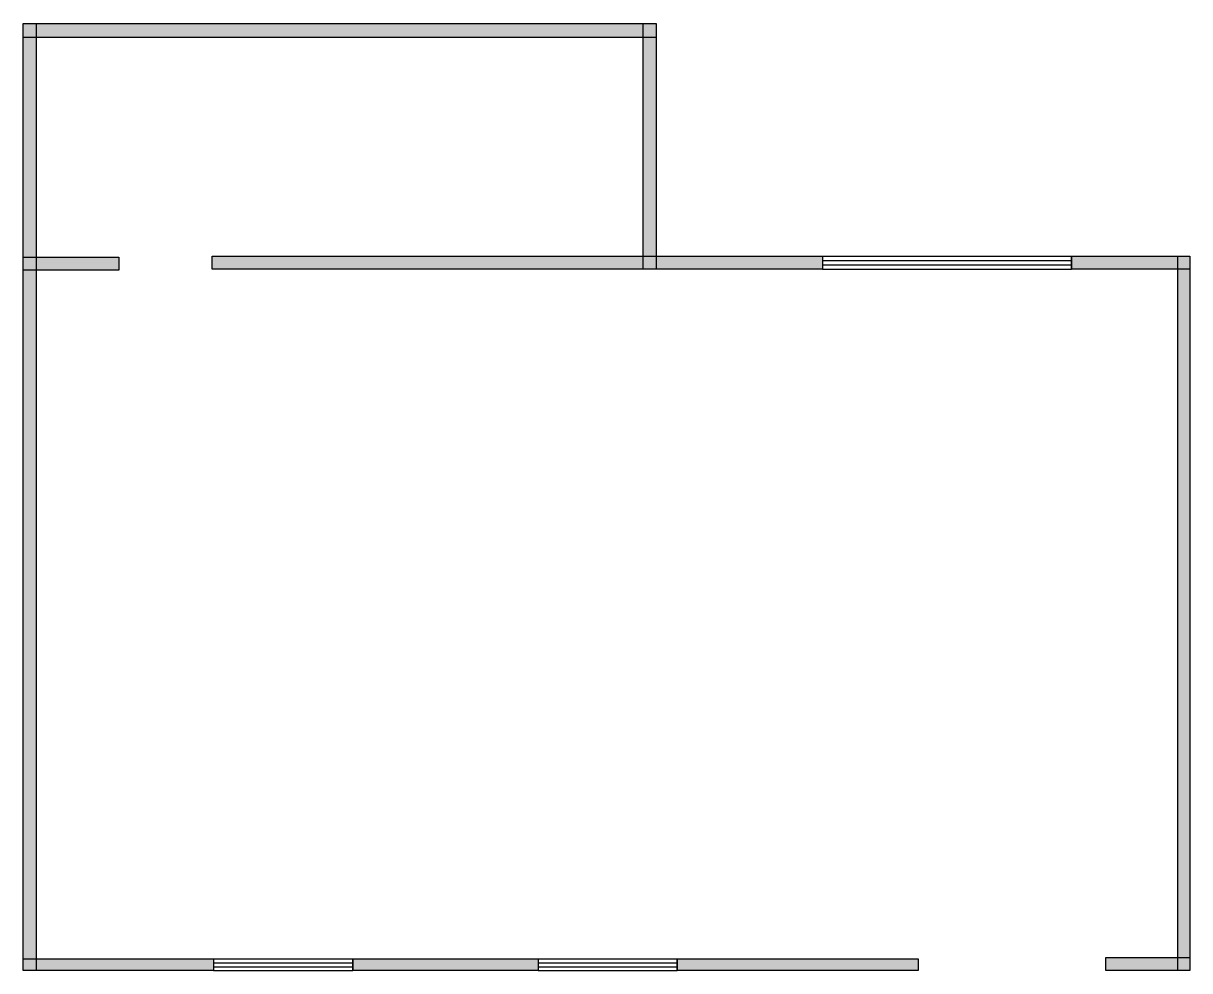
# Model space of a CAD drawing. Header units: millimetres. Extents: x 18 to 8712, y 0 to 7058.
import ezdxf

# ---------------------------------------------------------------- set-up
doc = ezdxf.new("R2010")
doc.units = ezdxf.units.MM
doc.layers.add('WALL', color=7, linetype='Continuous')
doc.layers.add('WINDOW', color=5, linetype='Continuous')

msp = doc.modelspace()

# ---------------------------------------------------------------- hatches: boundary and pattern name
at = {"layer": 'WALL'}
h = msp.add_hatch(color=256, dxfattribs=at)
h.dxf.hatch_style = 1
h.paths.add_polyline_path([(17.6, 7057.6), (4734.4, 7057.6), (4734.4, 6952), (17.6, 6952)])
h = msp.add_hatch(color=256, dxfattribs=at)
h.dxf.hatch_style = 1
h.paths.add_polyline_path([(17.6, 7057.6), (114.4, 7057.6), (114.4, 0), (17.6, 0)])
h = msp.add_hatch(color=256, dxfattribs=at)
h.dxf.hatch_style = 1
h.paths.add_polyline_path([(4637.6, 7057.6), (4734.4, 7057.6), (4734.4, 5227.2), (4637.6, 5227.2)])
h = msp.add_hatch(color=256, dxfattribs=at)
h.dxf.hatch_style = 1
h.paths.add_polyline_path([(17.6, 5315.2), (730.4, 5315.2), (730.4, 5218.4), (17.6, 5218.4)])
h = msp.add_hatch(color=256, dxfattribs=at)
h.dxf.hatch_style = 1
h.paths.add_polyline_path([(1425.6, 5324), (5975.2, 5324), (5975.2, 5227.2), (1425.6, 5227.2)])
h = msp.add_hatch(color=256, dxfattribs=at)
h.dxf.hatch_style = 1
h.paths.add_polyline_path([(7832, 5324), (8712, 5324), (8712, 5227.2), (7832, 5227.2)])
h = msp.add_hatch(color=256, dxfattribs=at)
h.dxf.hatch_style = 1
h.paths.add_polyline_path([(8624, 5324), (8712, 5324), (8712, 0), (8624, 0)])
h = msp.add_hatch(color=256, dxfattribs=at)
h.dxf.hatch_style = 1
h.paths.add_polyline_path([(17.6, 88), (1434.4, 88), (1434.4, 0), (17.6, 0)])
h = msp.add_hatch(color=256, dxfattribs=at)
h.dxf.hatch_style = 1
h.paths.add_polyline_path([(2472.8, 88), (3854.4, 88), (3854.4, 0), (2472.8, 0)])
h = msp.add_hatch(color=256, dxfattribs=at)
h.dxf.hatch_style = 1
h.paths.add_polyline_path([(4892.8, 88), (6688, 88), (6688, 0), (4892.8, 0)])
h = msp.add_hatch(color=256, dxfattribs=at)
h.dxf.hatch_style = 1
h.paths.add_polyline_path([(8087.2, 96.8), (8712, 96.8), (8712, 0), (8087.2, 0)])

# ---------------------------------------------------------------- linework, layer by layer
for points in [[(17.6, 7057.6), (4734.4, 7057.6), (4734.4, 6952), (17.6, 6952)], [(17.6, 7057.6), (114.4, 7057.6), (114.4, 0), (17.6, 0)], [(4637.6, 7057.6), (4734.4, 7057.6), (4734.4, 5227.2), (4637.6, 5227.2)], [(17.6, 5315.2), (730.4, 5315.2), (730.4, 5218.4), (17.6, 5218.4)], [(1425.6, 5324), (5975.2, 5324), (5975.2, 5227.2), (1425.6, 5227.2)], [(7832, 5324), (8712, 5324), (8712, 5227.2), (7832, 5227.2)], [(8624, 5324), (8712, 5324), (8712, 0), (8624, 0)], [(17.6, 88), (1434.4, 88), (1434.4, 0), (17.6, 0)], [(2472.8, 88), (3854.4, 88), (3854.4, 0), (2472.8, 0)], [(4892.8, 88), (6688, 88), (6688, 0), (4892.8, 0)], [(8087.2, 96.8), (8712, 96.8), (8712, 0), (8087.2, 0)]]:
    msp.add_lwpolyline(points, close=True, dxfattribs=at)
at = {"layer": 'WINDOW'}
for p, q in [((5975.2, 5324), (7832, 5324)), ((5975.2, 5324), (5975.2, 5227.2)), ((7832, 5324), (7832, 5227.2)), ((5975.2, 5291.7), (7832, 5291.7)), ((5975.2, 5259.5), (7832, 5259.5)), ((5975.2, 5227.2), (7832, 5227.2)), ((1434.4, 88), (2472.8, 88)), ((1434.4, 88), (1434.4, 0)), ((2472.8, 88), (2472.8, 0)), ((3854.4, 88), (4892.8, 88)), ((3854.4, 88), (3854.4, 0)), ((4892.8, 88), (4892.8, 0)), ((1434.4, 58.7), (2472.8, 58.7)), ((1434.4, 29.3), (2472.8, 29.3)), ((1434.4, 0), (2472.8, 0)), ((3854.4, 58.7), (4892.8, 58.7)), ((3854.4, 29.3), (4892.8, 29.3)), ((3854.4, 0), (4892.8, 0))]:
    msp.add_line(p, q, dxfattribs=at)

doc.saveas('drawing.dxf')
